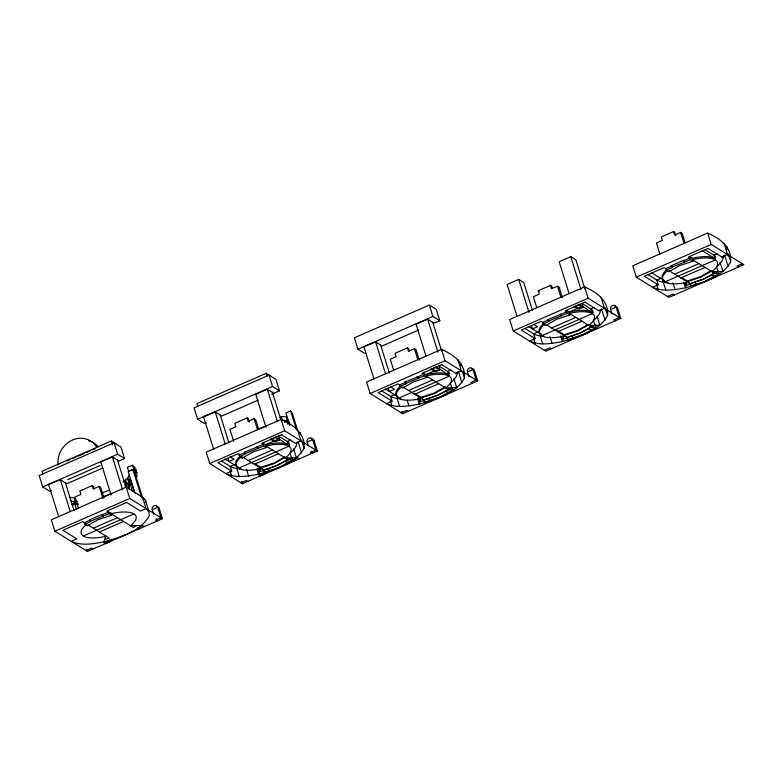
<?xml version="1.0" encoding="UTF-8"?>
<svg xmlns="http://www.w3.org/2000/svg" width="783" height="783" viewBox="0 0 783 783"><rect width="100%" height="100%" fill="white"/><g stroke="black" fill="none" stroke-linecap="round" stroke-linejoin="round"><path stroke-width="1.17" d="M110.657 512.385L111.538 515.234L98.09 519.658L87.383 525.794L84.779 524.179L84.31 522.662L82.675 521.654L62.914 530.287L76.783 538.87L71.165 541.327C81.501 546.094 93.294 543.823 104.031 541.895L105.529 536.394L106.194 536.208M254.935 463.781L260.749 467.382L261.101 468.518L260.436 468.704L258.948 474.204C248.201 476.133 236.407 478.403 226.081 473.646L231.699 471.19L230.222 466.443L221.393 460.981M415.274 393.732L421.088 397.324L421.45 398.469L420.784 398.645L419.287 404.145C408.55 406.074 396.756 408.344 386.42 403.588L392.038 401.131L390.57 396.394L381.742 390.923M557.418 330.602L564.2 334.801L564.563 335.936L563.897 336.122L562.4 341.623C551.663 343.551 539.859 345.822 529.533 341.055L535.151 338.608L533.673 333.861L524.855 328.4M681.455 277.427L687.268 281.028L687.621 282.164L686.965 282.35L685.468 287.85C674.731 289.779 662.927 292.049 652.601 287.292L658.219 284.836L656.741 280.089L647.825 274.569M123.097 482.181L127.727 477.796L129.459 474.625M132.366 490.843L129.215 480.733L130.487 478.707L128.647 482.054L130.937 481.662M136.301 477.552L136.947 476.377L136.751 472.306L135.567 468.508L132.621 465.337L127.335 467.343L128.715 471.356M257.176 468.518L258.948 474.204C275.362 469.409 295.279 464.153 304.147 448.15C305.37 433.283 293.282 424.778 281.136 419.424L206.213 452.163L209.756 463.546L242.397 483.747L317.33 451.008L314.081 440.575A3.093 2.76 -58.2 0 0 311.223 438.793M417.515 398.459L419.287 404.145C435.7 399.35 455.618 394.094 464.495 378.091C465.709 363.234 453.631 354.719 441.485 349.365L366.561 382.104L370.105 393.487L402.746 413.688L477.669 380.949L474.42 370.516A3.093 2.76 -58.2 0 0 471.572 368.734M560.628 335.927L562.4 341.623C578.813 336.827 598.731 331.571 607.598 315.569C608.822 300.701 596.744 292.186 584.598 286.842L509.664 319.572L513.217 330.955L545.859 351.156L620.782 318.427L617.533 307.983A3.093 2.76 -58.2 0 0 614.675 306.202M683.696 282.164L685.468 287.85C701.881 283.055 721.799 277.799 730.666 261.796C731.89 246.929 719.812 238.414 707.666 233.07L632.733 265.809L636.285 277.192L668.927 297.383L743.85 264.654L711.209 244.453L707.666 233.07M125.074 480.801L126.259 484.599L128.901 481.594L127.727 477.796M77.889 504.409L72.056 504.732L75.266 501.629L77.595 501.502M78.359 503.929L74.385 504.604L76.773 502.529M104.031 541.895C120.445 537.089 140.363 531.833 149.24 515.831L149.044 511.769L146.098 508.588L142.545 497.205L126.229 487.114L51.296 519.843L54.849 531.226L87.49 551.428L162.414 518.689L159.164 508.255A3.093 2.76 -58.2 0 0 157.06 506.464M455.794 373.902L458.368 371.406L461.921 382.789M721.965 257.597L723.688 255.933M125.114 485.313L126.787 483.992L130.732 484.051M125.3 485.998L129.205 486.067L130.878 484.736M279.874 417.75L281.254 416.664L286.186 416.742L287.361 420.54L284.474 422.154L286.539 420.53M72.056 504.732L76.499 501.756L70.969 501.179M129.205 486.067L128.373 486.047L129.43 489.414M130.35 525.647L141.498 525.52M136.565 525.442L133.423 527.546L106.84 511.093L126.601 502.461L140.47 511.045L146.098 508.588M238.805 453.651L239.696 456.499L242.29 458.104L252.997 451.977L266.455 447.553L265.564 444.705L262.971 443.09L263.861 445.938L266.455 447.553M293.576 448.737L296.405 457.84L285.266 457.967L284.914 456.822L274.207 462.959L260.749 467.382M288.154 459.288L285.09 457.399L274.383 463.526L260.925 467.95L263.988 469.849L268.52 468.596L277.241 465.288L288.154 459.288L288.33 459.866L291.482 457.752L290.004 453.014A36.155 12.9 -17.3 0 0 296.737 442.395M445.253 386.773L434.545 392.9L421.088 397.324M453.915 378.678L456.753 387.781L445.615 387.908L445.429 387.34L434.722 393.467L421.274 397.891L424.513 400.358L419.982 401.61L418.797 397.813M424.337 399.79L437.58 395.239L445.351 391.343L448.502 389.239L446.457 387.967M448.561 389.425L437.638 395.425L424.396 399.986L424.503 402.305L440.085 396.942L452.936 389.885L448.679 389.807L451.82 387.693L450.342 382.956A36.155 12.9 -17.3 0 0 457.076 372.336M587.456 324.847L577.658 330.367L564.2 334.801M567.45 337.267L580.692 332.706L591.605 326.707L588.542 324.808L577.834 330.935L564.377 335.369L567.626 337.835L563.094 339.078L562.204 336.24M597.028 316.146L599.866 325.248L588.718 325.376L588.542 324.808M591.664 326.893L580.751 332.892L567.509 337.453L567.616 339.773L583.198 334.41L596.039 327.353L591.791 327.274L594.933 325.17L593.455 320.423A36.155 12.9 -17.3 0 0 600.189 309.804M711.434 270.468L700.726 276.595L687.268 281.028M723.257 256.031A36.155 12.9 -17.3 0 1 716.523 266.651L718.001 271.398L714.859 273.502L711.61 271.035L700.902 277.172L687.445 281.596L690.694 284.063L686.162 285.315L685.272 282.467M720.096 262.374L722.934 271.486L711.786 271.603L711.61 271.035M690.518 283.495L703.76 278.934L714.673 272.934M279.746 467.001L292.588 459.934L288.213 459.484L277.299 465.484L264.047 470.035L264.165 472.355L279.864 467.373M706.266 280.637L719.107 273.58L714.732 273.12L703.819 279.13L690.577 283.681L690.684 286.001L706.383 281.019M115.786 443.775L111.313 441.005L41.998 471.288L42.889 474.126M270.693 376.085L266.22 373.315L196.915 403.597L197.796 406.446M67.005 461.001L70.304 459.552M72.506 458.593L75.804 457.155M78.006 456.186L84.613 453.308M86.815 452.339L90.114 450.9M92.316 449.941L95.614 448.493M112.008 456.675L118.938 460.962L124.556 458.505L121.003 447.093L114.073 442.806L39.15 475.545L42.703 486.957L49.632 491.244L51.502 490.432M271.632 394.25L279.472 390.825L275.91 379.412L268.99 375.126L194.067 407.865L197.619 419.277L204.539 423.564L206.418 422.742M427.273 318.935L434.193 323.222L439.811 320.766L436.258 309.354L429.329 305.067L354.405 337.806L357.958 349.218L364.888 353.505M42.703 486.957L117.636 454.228L124.556 458.505M197.619 419.277L272.543 386.538L279.472 390.825M357.958 349.218L432.891 316.479L439.811 320.766M48.321 484.511L60.35 479.685L70.274 511.553M203.237 416.82L215.256 412.005L225.181 443.873M363.576 346.761L375.605 341.946L385.53 373.814M532.46 310.45L523.758 282.536L518.718 279.414L507.1 284.483L517.025 316.361M584.695 288.242L575.838 259.78L570.787 256.658L559.17 261.737L569.104 293.605M67.759 479.676L100.185 465.503M102.945 467.95L66.858 483.718L59.939 479.431M258.341 400.054L221.775 416.027L214.845 411.75M418.68 329.995L382.114 345.978L375.194 341.691M94.009 488.592L93.304 486.321L92.159 485.617L79.866 490.99L80.923 494.396L74.992 496.99L78.437 508.059M249.278 422.047L248.221 418.631L247.076 417.926L234.773 423.3L235.84 426.715L229.908 429.309L233.696 441.485M409.274 350.853L408.56 348.572L407.414 347.867L395.121 353.241L396.178 356.656L390.247 359.25L393.702 370.32M536.805 307.788L533.36 296.718L539.291 294.134L538.234 290.718L550.527 285.345L551.672 286.049L552.377 288.32M675.807 235.693L674.74 232.277L673.595 231.572L661.302 236.946L662.359 240.361L656.428 242.955L659.873 254.015M104.061 497.949L100.792 487.447L99.157 486.439L93.226 489.023L92.159 485.617M258.605 429.094L255.698 419.757L254.074 418.748L248.142 421.342L247.076 417.926M419.316 360.2L416.047 349.698L414.413 348.689L408.481 351.283L407.414 347.867M562.429 297.677L559.16 287.175L557.525 286.167L551.594 288.761L550.527 285.345M685.135 242.74L682.228 233.403L680.593 232.394L674.662 234.988L673.595 231.572M297.609 430.366L292.039 412.514L290.61 410.967L285.932 413.013L289.759 425.286M54.849 531.226L129.772 498.497L162.414 518.689M209.756 463.546L284.689 430.807L317.33 451.008M370.105 393.487L445.028 360.748L477.669 380.949M513.217 330.955L588.141 298.225L620.782 318.427M636.285 277.192L711.209 244.453M279.13 440.075L274.902 437.452L271.711 438.842L275.949 441.465L279.13 440.075L278.777 438.93L276.653 439.86M439.478 370.016L435.24 367.393L432.059 368.783L436.288 371.406L439.478 370.016L439.116 368.871M582.581 307.484L578.353 304.871L575.172 306.261L579.4 308.874L582.581 307.484L582.229 306.349L580.105 307.279M281.802 434.594L261.747 443.413L263.382 444.421L244.658 452.085L245.627 453.905L239.696 456.499M442.15 364.535L422.096 373.354L423.73 374.362L405.007 382.026L405.966 383.846L400.035 386.44L399.565 384.923L397.93 383.915L378.169 392.547L392.038 401.131M585.263 302.003L565.209 310.822L566.843 311.84L548.12 319.503L549.079 321.324L543.148 323.908L542.678 322.39L541.043 321.382L521.282 330.015L535.151 338.608M84.779 524.179L90.711 521.586L89.751 519.765L102.054 514.392L103.013 516.212L108.945 513.628L111.538 515.234M666.216 270.145L672.147 267.551L671.188 265.731L683.481 260.357L684.45 262.178L690.381 259.584L692.975 261.189L679.517 265.623L668.819 271.75L666.216 270.145L665.746 268.628L664.111 267.61L644.35 276.252L658.219 284.836M84.31 522.662L90.241 520.069L89.751 519.765M102.544 514.695L108.475 512.111L108.945 513.628M142.692 498.047L134.294 471.092L132.826 469.506L141.606 497.626L142.545 497.205L145.501 500.386L148.692 510.624M399.565 384.923L405.496 382.329L405.966 383.846M542.678 322.39L548.609 319.807L548.12 319.503M665.746 268.628L671.677 266.034L672.147 267.551M683.97 260.661L689.911 258.067L688.277 257.059L708.038 248.417L721.906 257.01L727.524 254.553L730.48 257.724M90.221 521.292L103.013 516.212M245.138 453.602L263.861 445.938M273.717 441.142L265.564 444.705L266.23 444.519A28.717 10.248 -17.3 0 1 288.418 444.901L275.391 436.836M405.477 383.543L424.2 375.879L426.804 377.494L413.346 381.918L402.638 388.045L400.035 386.44M434.066 371.083L425.913 374.646L423.319 373.041L424.2 375.879M548.589 321.02L567.313 313.357L569.907 314.962L556.459 319.386L545.751 325.522L543.148 323.908M577.169 308.561L569.026 312.114L566.422 310.508L567.313 313.357M671.657 267.248L684.45 262.178M436.748 370.77L434.878 371.592L430.679 368.989M437.814 370.31L439.938 369.38L438.871 365.964L447.7 371.426A28.717 10.248 -17.3 0 1 449.687 373.569M579.86 308.248L577.991 309.06L573.792 306.466M580.927 307.778L583.041 306.848L581.984 303.432L590.813 308.903A28.717 10.248 -17.3 0 1 593.093 312.818M234.597 464.534L230.222 466.443A36.155 12.9 -17.3 0 0 241.428 468.88M290.63 440.056L287.351 441.485L278.523 436.023L279.59 439.439L274.53 441.651L270.331 439.048M396.032 394.006L390.57 396.394A36.155 12.9 -17.3 0 0 400.573 398.782M450.979 369.997L447.7 371.426L449.178 376.173L398.596 398.263M538.048 331.953L533.673 333.861A36.155 12.9 -17.3 0 0 543.686 336.25M594.082 307.465L590.813 308.903L592.281 313.64L541.709 335.741L541.298 334.41A28.717 10.248 -17.3 0 1 543.382 323.829M661.116 278.18L656.741 280.089A36.155 12.9 -17.3 0 0 667.948 282.516M717.15 253.692L713.881 255.131L704.954 249.611M93.285 528.222L117.45 517.661M248.201 460.531L272.357 449.98M408.54 390.482L432.705 379.921M551.653 327.95L575.818 317.389M674.721 274.177L698.886 263.617M83.341 536.012L133.922 513.912M303.951 444.078L301.005 440.907L295.387 443.364L281.518 434.78M464.299 374.02L461.353 370.848L455.735 373.305L441.857 364.721M607.412 311.497L604.456 308.326L598.838 310.773L584.97 302.189M664.777 281.968L715.349 259.868L713.881 255.131A28.717 10.248 -17.3 0 1 715.868 257.264M99.402 532.009L123.567 521.449M254.318 464.319L278.484 453.768M414.657 394.27L438.823 383.709M557.77 331.738L581.935 321.177M680.838 277.965L705.003 267.404M153.683 514.372L152.245 509.733L157.696 507.345L159.164 508.255M308.238 445.527L307.151 442.052L312.613 439.664L314.081 440.575M468.939 376.633L467.5 371.994L472.952 369.605L474.42 370.516M612.052 314.1L610.603 309.461L616.064 307.083L617.533 307.983M86.022 550.518L91.474 548.139L92.942 549.049M109.366 540.427L103.914 542.805L105.382 543.715L110.834 541.327L109.248 540.045M240.929 482.837L246.391 480.449L247.859 481.359M264.282 472.736L258.821 475.124L260.289 476.035L265.75 473.646L264.282 472.736L263.46 470.123M291.697 458.026L292.421 460.335L297.873 457.957L299.341 458.867M401.278 412.778L406.729 410.39L408.197 411.3M544.391 350.246L549.842 347.867L551.31 348.778M667.459 296.483L672.91 294.095L674.378 295.005M742.382 263.744L736.93 266.122L738.398 267.032M128.52 471.141L133.805 469.134L136.751 472.306L134.637 473.108M134.294 471.092L135.273 470.72L134.099 466.922M257.499 429.299L265.124 426.402M102.495 492.771L109.033 490.295M102.593 496.98L110.217 494.083M141.566 497.587L142.545 497.205M143.044 499.172L144.023 498.8M122.559 535.543L124.947 535.063M690.381 259.584L689.49 256.736L692.759 258.165A28.717 10.248 -17.3 0 1 714.938 258.547L702.057 250.57M134.47 472.932L136.751 472.306M263.988 469.849L264.165 470.417L259.633 471.669L258.752 468.821M111.069 513.717L111.734 513.531A28.717 10.248 -17.3 0 1 130.82 525.344M104.726 539.35L109.258 538.107L87.813 524.835M126.259 484.599L130.624 484.178M287.361 420.54L282.438 420.451L281.254 416.664M69.785 497.381L74.082 497.831L75.266 501.629M714.859 273.502L692.505 259.672L693.17 259.486A28.717 10.248 -17.3 0 1 712.246 271.3M671.188 265.731L671.677 266.034M669.25 270.791L690.694 284.063M651.485 272.67L664.366 280.637A28.717 10.248 -17.3 0 1 666.45 270.057M615.33 320.805L613.862 319.895L619.314 317.516L616.064 307.083A3.093 2.76 -58.2 0 0 612.472 305.507A3.093 2.76 -58.2 0 0 610.603 309.461M578.843 304.254L591.87 312.309A28.717 10.248 -17.3 0 0 569.691 311.937L569.026 312.114L569.907 314.962M538.234 290.718L539.37 291.423M591.791 327.274L569.437 313.445L570.102 313.259A28.717 10.248 -17.3 0 1 589.178 325.072M546.182 324.563L567.626 337.835M533.487 324.24L537.53 326.736L532.469 328.948L531.403 325.532M528.437 326.452L541.298 334.41M472.218 383.337L470.749 382.427L476.201 380.039L472.952 369.605A3.093 2.76 -58.2 0 0 469.36 368.039A3.093 2.76 -58.2 0 0 467.5 371.994M435.73 366.777L448.757 374.842A28.717 10.248 -17.3 0 0 426.578 374.46L425.913 374.646L426.804 377.494M448.679 389.807L426.324 375.977L426.989 375.791A28.717 10.248 -17.3 0 1 446.075 387.595M405.007 382.026L405.496 382.329M403.079 387.096L424.513 400.358M390.384 386.773L394.417 389.268L389.357 391.48L388.299 388.065M385.324 388.975L398.185 396.942M266.925 388.994L273.844 393.281M276.409 440.829L275.587 440.32L275.949 441.465M292.421 460.335L293.889 461.246M288.33 459.866L265.985 446.026L266.651 445.85A28.717 10.248 -17.3 0 1 285.726 457.654M244.658 452.085L245.157 452.388L239.216 454.982L237.592 453.974L217.831 462.606L231.699 471.19M242.73 457.155L264.165 470.417M230.036 456.832L234.068 459.327L229.018 461.539L227.951 458.124M224.975 459.034L237.836 467.001L238.257 468.322L288.829 446.232L287.351 441.485A28.717 10.248 -17.3 0 1 289.475 446.379M144.434 526.548L142.966 525.638L137.505 528.026L138.973 528.936M728.19 253.829L730.666 261.796M723.981 243.17L727.524 254.553M724.549 255.101L728.092 266.484M718.393 271.28L719.225 273.962M715.525 276.438L711.532 275.039M692.094 258.341L692.975 261.189M680.593 232.394L684.039 243.464M696.136 284.914L695.05 282.242M683.481 260.357L683.96 261.874M689.97 283.7L690.802 286.382M672.989 282.81L675.112 289.632M662.947 281.038L665.785 290.141M656.683 284.787L658.102 289.348M605.122 307.602L607.598 315.569M600.913 296.943L604.456 308.326M601.481 308.874L605.034 320.257M584.598 286.842L588.141 298.225M595.325 325.053L596.157 327.734M570.787 256.658L581.064 289.671M592.457 330.211L588.464 328.811M579.048 307.739L579.4 308.874M557.525 286.167L560.971 297.227M573.068 338.687L571.981 336.015M560.902 314.433L561.382 315.95M560.413 314.13L560.892 315.647M566.902 337.473L567.734 340.155M549.92 336.573L552.044 343.404M540.231 335.946L542.717 343.913M518.718 279.414L528.995 312.427M533.615 338.559L535.034 343.111M462.361 371.259L464.495 378.091M457.801 359.466L461.353 370.848M429.329 305.067L432.891 316.479M441.485 349.365L445.028 360.748M432.725 322.312L441.583 350.774M452.212 387.575L453.054 390.257M437.961 352.203L427.675 319.19L416.067 324.26L425.991 356.138M449.344 392.733L445.351 391.343M435.935 370.271L436.288 371.406M414.413 348.689L417.858 359.759M429.955 401.209L428.869 398.547M417.799 376.956L418.269 378.473M417.31 376.652L417.779 378.169M423.789 399.996L424.621 402.677M407.16 400.24L408.941 405.937M402.022 411.369L402.746 413.688M380.646 345.068L389.347 372.982M397.118 398.478L399.604 406.446M390.502 401.092L391.921 405.643M363.987 347.016L373.912 378.884M311.145 451.077L311.869 453.396L310.401 452.486L315.862 450.098L312.613 439.664A3.093 2.76 -58.2 0 0 309.021 438.098A3.093 2.76 -58.2 0 0 307.151 442.052M301.67 440.183L304.147 448.15M297.462 429.524L301.005 440.907M290.61 410.967L296.512 429.936M298.029 441.465L301.572 452.848M268.99 375.126L272.543 386.538M281.136 419.424L284.689 430.807M272.376 392.371L280.891 419.688M266.22 373.315L267.111 376.163M291.902 457.742L292.705 460.316M277.26 421.117L267.336 389.249L255.718 394.319L266.005 427.332M289.005 462.792L285.012 461.402M254.074 418.748L257.519 429.818M269.606 471.268L268.52 468.596M257.45 447.015L257.92 448.532M256.961 446.711L257.431 448.228M257.382 470.485L258.459 473.96M246.469 469.164L248.593 475.995M241.82 456.587L242.29 458.104M241.673 481.428L242.397 483.747M220.307 415.127L228.998 443.041M236.427 467.392L239.255 476.504M230.163 471.151L231.582 475.702M203.649 417.075L213.573 448.943M156.238 518.757L156.962 521.077L155.494 520.166L160.946 517.788L157.696 507.345A3.093 2.76 -58.2 0 0 154.104 505.779A3.093 2.76 -58.2 0 0 152.245 509.733M132.621 465.337L133.805 469.134L128.187 471.591L134.833 492.928M130.311 478.746L134.51 492.223M127.472 478.256L128.647 482.054M128.471 485.989L129.518 489.355M114.073 442.806L117.636 454.228M125.613 480.194L126.787 483.992M126.229 487.114L129.772 498.497M117.47 460.052L125.975 487.378M111.313 441.005L112.488 444.793M122.706 489.943L112.419 456.929L100.811 462.009L111.088 495.013M99.157 486.439L102.955 498.605M102.054 514.392L102.524 515.919M74.884 504.125L76.636 509.733M86.766 549.108L87.49 551.428M65.39 482.808L74.091 510.722M48.732 484.755L58.656 516.633M289.583 424.601L288.232 420.128L287.136 422.135L287.811 424.366M58.196 464.848L57.942 463.34A22.59 20.162 -58.2 0 1 72.506 440.017A22.59 20.162 -58.2 0 1 96.368 446.555M726.927 246.342L727.074 249.395M460.805 363.655L460.893 365.69M300.408 432.696L300.506 434.731M145.501 500.386L145.589 502.422M135.567 468.508L135.665 470.544M686.965 282.35A28.717 10.248 -17.3 0 1 667.879 270.536M563.897 336.122A28.717 10.248 -17.3 0 1 544.811 324.309M397.324 396.306A28.717 10.248 -17.3 0 1 400.27 386.362M420.784 398.645A28.717 10.248 -17.3 0 1 401.699 386.841M105.529 536.394A28.717 10.248 -17.3 0 1 86.443 524.581M88.655 440.77A22.59 20.162 -58.2 0 1 98.374 446.848M237.836 467.001A28.717 10.248 -17.3 0 1 236.309 465.64M235.849 464.857A28.717 10.248 -17.3 0 1 239.921 456.411M260.436 468.704A28.717 10.248 -17.3 0 1 241.36 456.9"/></g></svg>
